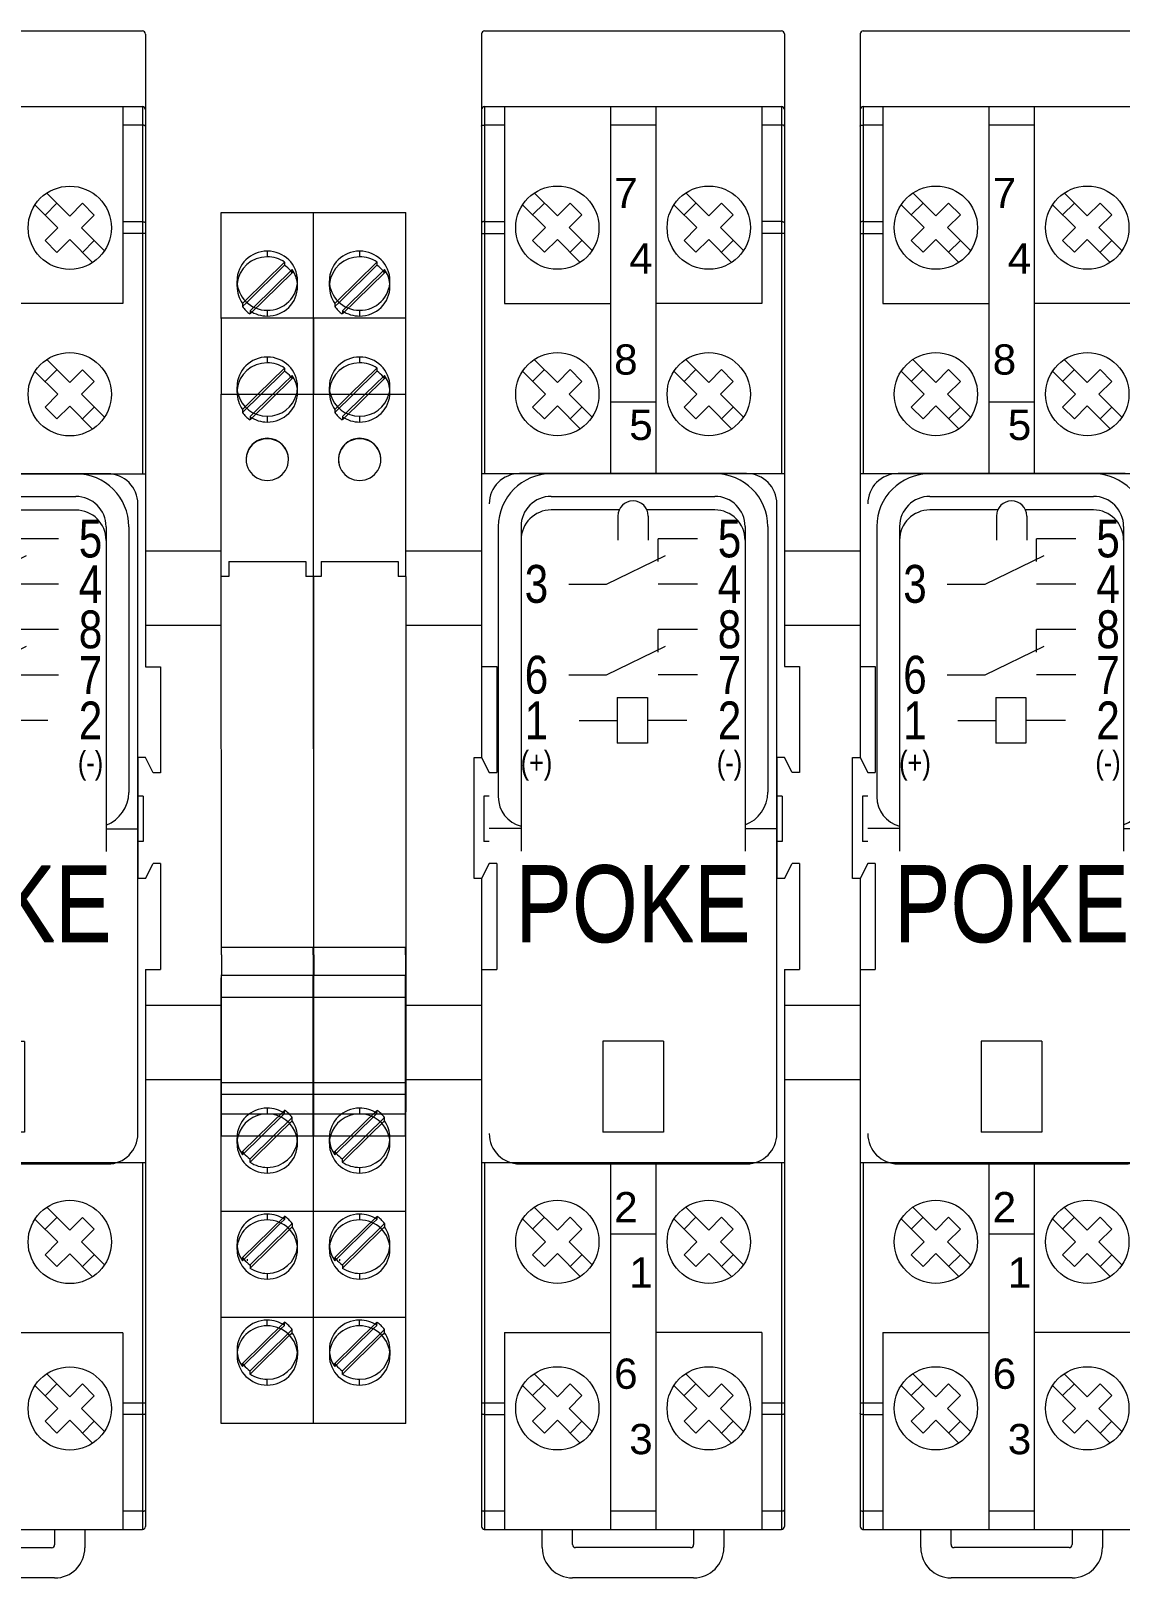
# Model space of a CAD drawing. Header units: millimetres. Extents: x 1359 to 3577, y 1333 to 3557.
# Drawn here: x 2767.3 to 2839.2, y 1929.3 to 2031.6 of the extents above; entities that cross this region are included whole.
import ezdxf

# ---------------------------------------------------------------- set-up
doc = ezdxf.new("R2010")
doc.units = ezdxf.units.MM
doc.set_wipeout_variables(frame=1)
doc.layers.add('000-PI-Oprema', color=30, linetype='Continuous', lineweight=5)
doc.layers.add('000-SI-Oprema', color=30, linetype='Continuous', lineweight=0)
doc.layers.add('002-PI-Kabelska kanalica', color=150, linetype='Continuous')
doc.styles.add('NUOVO', font='txt.shx', dxfattribs={"width": 0.8, "height": 0.8})
doc.styles.get("Standard").update_dxf_attribs({"font": 'arial.ttf'})

# ---------------------------------------------------------------- blocks, each defined once
blk = doc.blocks.new('AMRA POKS')
at = {"layer": '000-PI-Oprema', "color": 0, "linetype": 'ByBlock', "lineweight": 0}
for p, q in [((46901.72, 24002.18), (46899.12, 24002.18)), ((46899.12, 24000.68), (46899.12, 24002.18)), ((46895.72, 23999.18), (46899.62, 24001.08)), ((46893.22, 23999.18), (46895.72, 23999.18)), ((46901.72, 23999.18), (46899.12, 23999.18)), ((46901.72, 23996.18), (46899.12, 23996.18)), ((46899.12, 23994.68), (46899.12, 23996.18)), ((46895.72, 23993.18), (46899.62, 23995.08)), ((46893.22, 23993.18), (46895.72, 23993.18)), ((46901.72, 23993.18), (46899.12, 23993.18)), ((46896.42, 23991.68), (46896.42, 23988.68)), ((46896.42, 23991.68), (46898.42, 23991.68)), ((46898.42, 23991.68), (46898.42, 23988.68)), ((46893.92, 23990.18), (46896.42, 23990.18)), ((46901.02, 23990.18), (46898.42, 23990.18)), ((46898.42, 23988.68), (46896.42, 23988.68))]:
    blk.add_line(p, q, dxfattribs=at)
at = {"layer": '000-SI-Oprema', "color": 0, "linetype": 'ByBlock', "lineweight": 0}
for p, q in [((46887.47, 24035.53), (46887.47, 23987.73)), ((46887.67, 24035.73), (46907.27, 24035.73)), ((46907.47, 24035.53), (46907.47, 23993.73)), ((46887.67, 24030.73), (46887.67, 24006.48)), ((46887.67, 24030.73), (46907.27, 24030.73)), ((46888.97, 24030.73), (46888.97, 24017.73)), ((46895.97, 24030.73), (46895.97, 24006.48)), ((46898.97, 24030.73), (46898.97, 24006.48)), ((46905.97, 24030.73), (46905.97, 24017.73)), ((46907.27, 24030.73), (46907.27, 24006.48)), ((46888.97, 24029.51), (46887.67, 24029.51)), ((46898.97, 24029.51), (46895.97, 24029.51)), ((46907.27, 24029.51), (46905.97, 24029.51)), ((46890.95, 24025.02), (46892.47, 24023.5)), ((46900.95, 24025.02), (46902.47, 24023.5)), ((46890.17, 24024.24), (46891.69, 24022.73)), ((46890.84, 24023.57), (46891.62, 24024.35)), ((46892.47, 24023.5), (46893.31, 24024.35)), ((46893.31, 24024.35), (46894.09, 24023.57)), ((46900.17, 24024.24), (46901.69, 24022.73)), ((46900.84, 24023.57), (46901.62, 24024.35)), ((46902.47, 24023.5), (46903.31, 24024.35)), ((46903.31, 24024.35), (46904.09, 24023.57)), ((46887.67, 24023.13), (46888.97, 24023.13)), ((46890.84, 24021.88), (46891.69, 24022.73)), ((46893.24, 24022.73), (46894.09, 24023.57)), ((46893.24, 24022.73), (46894.76, 24021.21)), ((46900.84, 24021.88), (46901.69, 24022.73)), ((46903.24, 24022.73), (46904.09, 24023.57)), ((46903.24, 24022.73), (46904.76, 24021.21)), ((46907.27, 24023.13), (46905.97, 24023.13)), ((46887.47, 24022.35), (46888.97, 24022.35)), ((46890.84, 24021.88), (46891.62, 24021.1)), ((46891.62, 24021.1), (46892.47, 24021.95)), ((46892.47, 24021.95), (46893.98, 24020.43)), ((46893.31, 24021.1), (46894.09, 24021.88)), ((46900.84, 24021.88), (46901.62, 24021.1)), ((46901.62, 24021.1), (46902.47, 24021.95)), ((46902.47, 24021.95), (46903.98, 24020.43)), ((46903.31, 24021.1), (46904.09, 24021.88)), ((46907.47, 24022.35), (46905.97, 24022.35)), ((46888.97, 24017.73), (46895.97, 24017.73)), ((46905.97, 24017.73), (46898.97, 24017.73)), ((46890.95, 24014.02), (46892.47, 24012.5)), ((46900.95, 24014.02), (46902.47, 24012.5)), ((46890.17, 24013.24), (46891.69, 24011.73)), ((46890.84, 24012.57), (46891.62, 24013.35)), ((46892.47, 24012.5), (46893.31, 24013.35)), ((46893.24, 24011.73), (46894.09, 24012.57)), ((46893.31, 24013.35), (46894.09, 24012.57)), ((46900.17, 24013.24), (46901.69, 24011.73)), ((46900.84, 24012.57), (46901.62, 24013.35)), ((46902.47, 24012.5), (46903.31, 24013.35)), ((46903.24, 24011.73), (46904.09, 24012.57)), ((46903.31, 24013.35), (46904.09, 24012.57)), ((46890.84, 24010.88), (46891.69, 24011.73)), ((46893.24, 24011.73), (46894.76, 24010.21)), ((46900.84, 24010.88), (46901.69, 24011.73)), ((46903.24, 24011.73), (46904.76, 24010.21)), ((46890.84, 24010.88), (46891.62, 24010.1)), ((46891.62, 24010.1), (46892.47, 24010.95)), ((46892.47, 24010.95), (46893.98, 24009.43)), ((46893.31, 24010.1), (46894.09, 24010.88)), ((46898.97, 24011.21), (46895.97, 24011.21)), ((46900.84, 24010.88), (46901.62, 24010.1)), ((46901.62, 24010.1), (46902.47, 24010.95)), ((46902.47, 24010.95), (46903.98, 24009.43)), ((46903.31, 24010.1), (46904.09, 24010.88)), ((46887.47, 24006.48), (46907.47, 24006.48)), ((46904.97, 24006.48), (46889.97, 24006.48)), ((46904.97, 24006.48), (46889.97, 24006.48)), ((46892.07, 24006.48), (46902.87, 24006.48)), ((46892.07, 24006.48), (46902.87, 24006.48)), ((46892.07, 24004.98), (46902.87, 24004.98)), ((46906.97, 23962.88), (46906.97, 24004.48)), ((46906.97, 23962.88), (46906.97, 24004.48)), ((46896.55, 24004.08), (46892.07, 24004.08)), ((46896.47, 24003.68), (46896.47, 24002.08)), ((46902.87, 24004.08), (46898.38, 24004.08)), ((46898.47, 24003.68), (46898.47, 24002.08)), ((46888.57, 24002.98), (46888.57, 23985.13)), ((46890.07, 24002.98), (46890.07, 23985.13)), ((46904.87, 24002.98), (46904.87, 23985.43)), ((46906.37, 24002.98), (46906.37, 23985.43)), ((46890.07, 24002.08), (46890.07, 23981.53)), ((46904.87, 24002.08), (46904.87, 23981.53)), ((46887.47, 23993.73), (46888.47, 23993.73)), ((46888.47, 23993.73), (46888.47, 23986.73)), ((46907.47, 23993.73), (46908.47, 23993.73)), ((46908.47, 23993.73), (46908.47, 23986.73)), ((46886.97, 23979.73), (46886.97, 23987.73)), ((46886.97, 23987.73), (46887.47, 23987.73)), ((46887.47, 23987.73), (46887.97, 23986.73)), ((46906.97, 23987.73), (46906.97, 23979.73)), ((46907.47, 23987.73), (46906.97, 23987.73)), ((46907.97, 23986.73), (46907.47, 23987.73)), ((46887.97, 23986.73), (46888.47, 23986.73)), ((46908.47, 23986.73), (46907.97, 23986.73)), ((46887.62, 23985.18), (46887.62, 23982.18)), ((46887.97, 23985.18), (46887.62, 23985.18)), ((46887.62, 23985.18), (46887.62, 23982.18)), ((46887.97, 23985.18), (46887.62, 23985.18)), ((46907.32, 23985.18), (46906.97, 23985.18)), ((46907.32, 23985.18), (46906.97, 23985.18)), ((46907.32, 23985.18), (46907.32, 23982.18)), ((46907.32, 23985.18), (46907.32, 23982.18)), ((46890.07, 23983.03), (46887.97, 23983.03)), ((46904.87, 23983.03), (46906.97, 23983.03)), ((46887.97, 23982.18), (46887.62, 23982.18)), ((46887.97, 23982.18), (46887.62, 23982.18)), ((46907.32, 23982.18), (46906.97, 23982.18)), ((46907.32, 23982.18), (46906.97, 23982.18)), ((46887.97, 23980.73), (46887.47, 23979.73)), ((46888.47, 23980.73), (46887.97, 23980.73)), ((46888.47, 23980.73), (46888.47, 23973.73)), ((46907.47, 23979.73), (46907.97, 23980.73)), ((46908.47, 23980.73), (46907.97, 23980.73)), ((46908.47, 23980.73), (46908.47, 23973.73)), ((46887.47, 23979.73), (46886.97, 23979.73)), ((46887.47, 23979.73), (46887.47, 23936.93)), ((46907.47, 23979.73), (46906.97, 23979.73)), ((46887.47, 23973.73), (46888.47, 23973.73)), ((46907.47, 23973.73), (46907.47, 23936.93)), ((46907.47, 23973.73), (46908.47, 23973.73)), ((46899.47, 23968.98), (46895.47, 23968.98)), ((46895.47, 23968.98), (46895.47, 23962.98)), ((46899.47, 23968.98), (46899.47, 23962.98)), ((46899.47, 23962.98), (46895.47, 23962.98)), ((46887.47, 23960.98), (46907.47, 23960.98)), ((46887.67, 23960.98), (46887.67, 23936.73)), ((46889.97, 23960.88), (46904.97, 23960.88)), ((46889.97, 23960.88), (46904.97, 23960.88)), ((46895.97, 23960.98), (46895.97, 23936.73)), ((46898.97, 23960.98), (46898.97, 23936.73)), ((46907.27, 23960.98), (46907.27, 23936.73)), ((46890.84, 23956.57), (46891.62, 23957.35)), ((46890.95, 23958.02), (46892.47, 23956.5)), ((46892.47, 23956.5), (46893.31, 23957.35)), ((46893.31, 23957.35), (46894.09, 23956.57)), ((46900.84, 23956.57), (46901.62, 23957.35)), ((46900.95, 23958.02), (46902.47, 23956.5)), ((46902.47, 23956.5), (46903.31, 23957.35)), ((46903.31, 23957.35), (46904.09, 23956.57)), ((46890.17, 23957.24), (46891.69, 23955.73)), ((46893.24, 23955.73), (46894.09, 23956.57)), ((46898.97, 23956.24), (46895.97, 23956.24)), ((46900.17, 23957.24), (46901.69, 23955.73)), ((46903.24, 23955.73), (46904.09, 23956.57)), ((46890.84, 23954.88), (46891.69, 23955.73)), ((46893.24, 23955.73), (46894.76, 23954.21)), ((46900.84, 23954.88), (46901.69, 23955.73)), ((46903.24, 23955.73), (46904.76, 23954.21)), ((46890.84, 23954.88), (46891.62, 23954.1)), ((46891.62, 23954.1), (46892.47, 23954.95)), ((46892.47, 23954.95), (46893.98, 23953.43)), ((46893.31, 23954.1), (46894.09, 23954.88)), ((46900.84, 23954.88), (46901.62, 23954.1)), ((46901.62, 23954.1), (46902.47, 23954.95)), ((46902.47, 23954.95), (46903.98, 23953.43)), ((46903.31, 23954.1), (46904.09, 23954.88)), ((46888.97, 23949.73), (46888.97, 23936.73)), ((46888.97, 23949.73), (46895.97, 23949.73)), ((46905.97, 23949.73), (46898.97, 23949.73)), ((46905.97, 23949.73), (46905.97, 23936.73)), ((46890.17, 23946.24), (46891.69, 23944.73)), ((46890.84, 23945.57), (46891.62, 23946.35)), ((46890.95, 23947.02), (46892.47, 23945.5)), ((46892.47, 23945.5), (46893.31, 23946.35)), ((46893.31, 23946.35), (46894.09, 23945.57)), ((46900.17, 23946.24), (46901.69, 23944.73)), ((46900.84, 23945.57), (46901.62, 23946.35)), ((46900.95, 23947.02), (46902.47, 23945.5)), ((46902.47, 23945.5), (46903.31, 23946.35)), ((46903.31, 23946.35), (46904.09, 23945.57)), ((46887.47, 23945.1), (46888.97, 23945.1)), ((46893.24, 23944.73), (46894.09, 23945.57)), ((46903.24, 23944.73), (46904.09, 23945.57)), ((46905.97, 23945.1), (46907.47, 23945.1)), ((46887.67, 23944.32), (46888.97, 23944.32)), ((46890.84, 23943.88), (46891.69, 23944.73)), ((46893.24, 23944.73), (46894.76, 23943.21)), ((46900.84, 23943.88), (46901.69, 23944.73)), ((46903.24, 23944.73), (46904.76, 23943.21)), ((46907.27, 23944.32), (46905.97, 23944.32)), ((46890.84, 23943.88), (46891.62, 23943.1)), ((46891.62, 23943.1), (46892.47, 23943.95)), ((46892.47, 23943.95), (46893.98, 23942.43)), ((46893.31, 23943.1), (46894.09, 23943.88)), ((46900.84, 23943.88), (46901.62, 23943.1)), ((46901.62, 23943.1), (46902.47, 23943.95)), ((46902.47, 23943.95), (46903.98, 23942.43)), ((46903.31, 23943.1), (46904.09, 23943.88)), ((46888.97, 23937.94), (46887.67, 23937.94)), ((46898.97, 23937.94), (46895.97, 23937.94)), ((46907.27, 23937.94), (46905.97, 23937.94)), ((46891.47, 23935.53), (46891.47, 23936.73)), ((46893.47, 23935.73), (46893.47, 23936.73)), ((46901.47, 23936.73), (46901.47, 23935.73)), ((46903.47, 23936.73), (46903.47, 23935.53)), ((46901.27, 23935.53), (46893.67, 23935.53)), ((46901.47, 23933.53), (46893.47, 23933.53))]:
    blk.add_line(p, q, dxfattribs=at)
for points in [[(46887.47, 24029.43), (46887.47, 24029.44), (46887.47, 24029.45), (46887.48, 24029.46), (46887.49, 24029.47), (46887.51, 24029.48), (46887.52, 24029.49), (46887.54, 24029.49), (46887.57, 24029.5), (46887.59, 24029.5), (46887.61, 24029.51), (46887.64, 24029.51), (46887.67, 24029.51)], [(46907.47, 24029.43), (46907.46, 24029.44), (46907.46, 24029.45), (46907.45, 24029.46), (46907.44, 24029.47), (46907.42, 24029.48), (46907.41, 24029.49), (46907.39, 24029.49), (46907.37, 24029.5), (46907.34, 24029.5), (46907.32, 24029.51), (46907.29, 24029.51), (46907.27, 24029.51)], [(46887.67, 24023.13), (46887.64, 24023.13), (46887.61, 24023.13), (46887.59, 24023.13), (46887.57, 24023.12), (46887.54, 24023.12), (46887.52, 24023.11), (46887.51, 24023.1), (46887.49, 24023.09), (46887.48, 24023.08), (46887.47, 24023.08), (46887.47, 24023.07), (46887.47, 24023.05)], [(46907.27, 24023.13), (46907.29, 24023.13), (46907.32, 24023.13), (46907.34, 24023.13), (46907.37, 24023.12), (46907.39, 24023.12), (46907.41, 24023.11), (46907.42, 24023.1), (46907.44, 24023.09), (46907.45, 24023.08), (46907.46, 24023.08), (46907.46, 24023.07), (46907.47, 24023.05)], [(46887.67, 23944.32), (46887.64, 23944.32), (46887.61, 23944.32), (46887.59, 23944.32), (46887.57, 23944.33), (46887.54, 23944.33), (46887.52, 23944.34), (46887.51, 23944.35), (46887.49, 23944.36), (46887.48, 23944.37), (46887.47, 23944.38), (46887.47, 23944.39), (46887.47, 23944.4)], [(46907.47, 23944.4), (46907.46, 23944.39), (46907.46, 23944.38), (46907.45, 23944.37), (46907.44, 23944.36), (46907.42, 23944.35), (46907.41, 23944.34), (46907.39, 23944.33), (46907.37, 23944.33), (46907.34, 23944.32), (46907.32, 23944.32), (46907.29, 23944.32), (46907.27, 23944.32)], [(46887.47, 23938.02), (46887.47, 23938.01), (46887.47, 23938), (46887.48, 23937.99), (46887.49, 23937.98), (46887.51, 23937.97), (46887.52, 23937.96), (46887.54, 23937.96), (46887.57, 23937.95), (46887.59, 23937.95), (46887.61, 23937.94), (46887.64, 23937.94), (46887.67, 23937.94)], [(46907.27, 23937.94), (46907.29, 23937.94), (46907.32, 23937.94), (46907.34, 23937.95), (46907.37, 23937.95), (46907.39, 23937.96), (46907.41, 23937.96), (46907.42, 23937.97), (46907.44, 23937.98), (46907.45, 23937.99), (46907.46, 23938), (46907.46, 23938.01), (46907.47, 23938.02)]]:
    blk.add_lwpolyline(points, dxfattribs=at)
at = {"layer": '000-SI-Oprema', "color": 0, "linetype": 'ByBlock', "lineweight": 0, "ltscale": 0.25}
blk.add_lwpolyline([(46887.63, 23936.73), (46907.27, 23936.73)], dxfattribs=at)
at = {"layer": '000-SI-Oprema', "color": 0, "linetype": 'ByBlock', "lineweight": 0}
for centre in [(46892.47, 24022.73), (46902.47, 24022.73), (46892.47, 24011.73), (46902.47, 24011.73), (46892.47, 23955.73), (46902.47, 23955.73), (46892.47, 23944.73), (46902.47, 23944.73)]:
    blk.add_circle(centre, 2.75, dxfattribs=at)
for centre, radius, start, end in [((46887.67, 24035.53), 0.2, 90, 180), ((46907.27, 24035.53), 0.2, 0, 90), ((46887.67, 24030.53), 0.2, 90, 180), ((46907.27, 24030.53), 0.2, 0, 90), ((46889.97, 24004.48), 2, 90, 180), ((46889.97, 24004.48), 2, 90, 180), ((46892.07, 24002.98), 3.5, 90, 180), ((46902.87, 24002.98), 3.5, 0, 90), ((46904.97, 24004.48), 2, 0, 90), ((46904.97, 24004.48), 2, 0, 90), ((46892.07, 24002.98), 2, 90, 180), ((46897.47, 24003.68), 1, 0, 180), ((46902.87, 24002.98), 2, 0, 90), ((46892.07, 24002.08), 2, 90, 180), ((46902.87, 24002.08), 2, 0, 90), ((46890.57, 23985.13), 2, 180, 255.5225), ((46904.07, 23985.43), 2.3, 290.3544, 0), ((46889.97, 23962.88), 2, 180, 270), ((46889.97, 23962.88), 2, 180, 270), ((46904.97, 23962.88), 2, 270, 0), ((46904.97, 23962.88), 2, 270, 0), ((46887.67, 23936.93), 0.2, 180, 270), ((46907.27, 23936.93), 0.2, 270, 0), ((46893.47, 23935.53), 2, 180, 270), ((46893.67, 23935.73), 0.2, 180, 270), ((46901.27, 23935.73), 0.2, 270, 0), ((46901.47, 23935.53), 2, 270, 0)]:
    blk.add_arc(centre, radius, start, end, dxfattribs=at)
at = {"layer": '000-PI-Oprema', "color": 0, "linetype": 'ByBlock', "lineweight": 0, "attachment_point": 5, "style": 'NUOVO'}
for s, width, heights, insert, char_height in [('{\\fArial|b0|i0|c238|p34;5}', 4.25, [2.89], (46903.84, 24002.18), 2.5), ('{\\fArial|b0|i0|c238|p34;3}', 4.25, [2.89], (46891.09, 23999.18), 2.5), ('{\\fArial|b0|i0|c238|p34;4}', 4.25, [2.89], (46903.84, 23999.18), 2.5), ('{\\fArial|b0|i0|c238|p34;8}', 4.25, [2.89], (46903.84, 23996.18), 2.5), ('{\\fArial|b0|i0|c238|p34;6}', 4.25, [2.89], (46891.09, 23993.18), 2.5), ('{\\fArial|b0|i0|c238|p34;7}', 4.25, [2.89], (46903.84, 23993.18), 2.5), ('{\\fArial|b0|i0|c238|p34;1}', 4.25, [2.89], (46891.09, 23990.18), 2.5), ('{\\fArial|b0|i0|c238|p34;2}', 4.25, [2.89], (46903.84, 23990.18), 2.5), ('{\\fArial|b0|i0|c238|p34;(+)}', 4.25, [2.89], (46891.09, 23987.18), 1.5), ('{\\fArial|b0|i0|c238|p34;(-)}', 4.25, [2.89], (46903.84, 23987.18), 1.5), ('{\\fArial|b0|i0|c238|p34;POK\\fArial|b0|i0|c0|p34;E}', 17, [0], (46897.47, 23978.08), 5)]:
    blk.add_mtext_dynamic_manual_height_columns(s, width=width, gutter_width=4, heights=heights, dxfattribs=dict(at, insert=insert, char_height=char_height))
at = {"layer": '000-SI-Oprema', "color": 0, "linetype": 'ByBlock', "lineweight": 0, "char_height": 1.9995, "width": 2.5471}
for s, insert, attachment_point in [('{\\fArial|b0|i0|c0|p34;7}', (46896.22, 24026.02), 1), ('{\\fArial|b0|i0|c0|p34;4}', (46898.77, 24021.7), 3), ('{\\fArial|b0|i0|c0|p34;8}', (46896.22, 24015.02), 1), ('{\\fArial|b0|i0|c0|p34;5}', (46898.77, 24010.7), 3), ('{\\fArial|b0|i0|c0|p34;2}', (46896.22, 23959.02), 1), ('{\\fArial|b0|i0|c0|p34;1}', (46898.77, 23954.7), 3), ('{\\fArial|b0|i0|c0|p34;6}', (46896.22, 23948.02), 1), ('{\\fArial|b0|i0|c0|p34;3}', (46898.77, 23943.7), 3)]:
    blk.add_mtext(s, dxfattribs=dict(at, insert=insert, attachment_point=attachment_point))
at = {"layer": '000-SI-Oprema', "color": 0, "linetype": 'ByBlock', "lineweight": 0, "insert": (46897.47, 23977.98), "char_height": 5, "attachment_point": 5, "style": 'NUOVO'}
blk.add_mtext_dynamic_manual_height_columns('{\\fArial|b0|i0|c238|p34;POK\\fArial|b0|i0|c0|p34;E}', width=17, gutter_width=4, heights=[0], dxfattribs=at)
blk = doc.blocks.new('PLC-RSC-24DC - 2966171')
at = {"layer": '000-PI-Oprema', "color": 0, "linetype": 'ByBlock', "lineweight": 0}
for p, q in [((0, 80), (6.1, 80)), ((0, 73.54), (0, 80)), ((0, 80), (0, 80)), ((0, 80), (0, 80)), ((0, 80), (0, 80)), ((0, 80), (6.1, 80)), ((0, 73.54), (0, 80)), ((0, 80), (0, 80)), ((0, 80), (0, 80)), ((0, 80), (0, 80)), ((6.1, 80), (6.1, 80)), ((6.1, 80), (6.1, 80)), ((6.1, 80), (6.1, 80)), ((6.1, 73.54), (6.1, 80)), ((6.1, 80), (6.1, 80)), ((6.1, 80), (6.1, 80)), ((6.1, 80), (6.1, 80)), ((6.1, 73.54), (6.1, 80)), ((6.1, 79.16), (6.1, 79.6)), ((6.1, 79.16), (6.1, 79.6)), ((0, 78.5), (0, 78.5)), ((0, 78.5), (0, 78.5)), ((4.19, 76.73), (1.58, 74.17)), ((3.05, 77.46), (3.05, 77.08)), ((4.19, 76.73), (4.19, 76.52)), ((6.1, 76.44), (6.1, 77.31)), ((6.1, 76.44), (6.1, 77.31)), ((1.69, 74.07), (4.19, 76.52)), ((4.69, 76.03), (1.91, 73.31)), ((2.15, 73.75), (4.69, 76.24)), ((4.69, 76.24), (4.69, 76.03)), ((1.05, 75.12), (1.05, 75.5)), ((5.05, 75.12), (5.05, 75.5)), ((1.58, 74.17), (1.41, 74)), ((1.41, 73.79), (1.69, 74.07)), ((1.41, 74), (1.41, 73.79)), ((1.91, 73.52), (2.15, 73.75)), ((0, 73), (0, 73.54)), ((0, 73), (0, 73.54)), ((0, 73.05), (6.1, 73.05)), ((0, 73), (0, 73)), ((0, 73), (0, 68)), ((0, 73), (0, 73)), ((0, 73), (0, 68)), ((1.91, 73.52), (1.91, 73.31)), ((3.05, 73.54), (3.05, 73.16)), ((6.1, 73), (6.1, 73.54)), ((6.1, 73), (6.1, 73.54)), ((6.1, 73), (6.1, 73)), ((6.1, 68), (6.1, 73)), ((6.1, 73), (6.1, 73)), ((6.1, 68), (6.1, 73)), ((4.19, 69.73), (2.43, 68)), ((2.64, 68), (4.19, 69.52)), ((3.05, 70.46), (3.05, 70.08)), ((4.19, 69.73), (4.19, 69.52)), ((6.1, 69.44), (6.1, 70.31)), ((6.1, 69.44), (6.1, 70.31)), ((1.05, 68.12), (1.05, 68.5)), ((4.69, 69.03), (1.91, 66.31)), ((3.42, 68), (4.69, 69.24)), ((4.69, 69.24), (4.69, 69.03)), ((5.05, 68.12), (5.05, 68.5)), ((0, 68), (6.1, 68)), ((0, 57.65), (0, 68)), ((0, 68), (0, 68)), ((0, 57.65), (0, 68)), ((0, 68), (0, 68)), ((1.41, 66.79), (2.64, 68)), ((2.43, 68), (1.41, 67)), ((1.91, 66.52), (3.42, 68)), ((6.1, 68), (6.1, 68)), ((6.1, 57.65), (6.1, 68)), ((6.1, 68), (6.1, 68)), ((6.1, 57.65), (6.1, 68)), ((1.41, 67), (1.41, 66.79)), ((1.91, 66.52), (1.91, 66.31)), ((3.05, 66.54), (3.05, 66.16)), ((1.65, 63.68), (1.65, 63.69)), ((4.45, 63.68), (4.45, 63.69)), ((0.03, 31.45), (0, 57.65)), ((0.03, 31.45), (0, 57.65)), ((6.1, 55.95), (6.1, 57.65)), ((6.1, 55.95), (6.1, 57.65)), ((0, 57), (0, 57)), ((0, 57), (0, 57)), ((0.5, 56.95), (5.6, 56.95)), ((0.5, 56.95), (0.5, 56.95)), ((0.5, 56.95), (0.5, 55.95)), ((5.6, 56.95), (5.6, 56.95)), ((5.6, 56.95), (5.6, 55.95)), ((6.1, 57), (6.1, 57)), ((6.1, 57), (6.1, 57)), ((0, 56.2), (0, 56.2)), ((0, 56.2), (0, 56.2)), ((0, 55.95), (0, 55.95)), ((0.5, 55.95), (0, 55.95)), ((0, 55.95), (0, 55.95)), ((0, 55.24), (0, 55.24)), ((0, 55.24), (0, 55.24)), ((0.5, 55.95), (0.5, 55.95)), ((5.6, 55.95), (5.6, 55.95)), ((6.1, 55.95), (5.6, 55.95)), ((6.1, 56.2), (6.1, 56.2)), ((6.1, 56.2), (6.1, 56.2)), ((6.1, 55.95), (6.1, 55.95)), ((6.1, 55.95), (6.1, 29.65)), ((6.1, 55.95), (6.1, 55.95)), ((6.1, 55.95), (6.1, 29.65)), ((6.1, 55.24), (6.1, 55.24)), ((6.1, 55.24), (6.1, 55.24)), ((0.03, 30.96), (0.03, 31.45)), ((6.08, 31.45), (0.03, 31.45)), ((0.03, 30.96), (0.03, 31.45)), ((0.03, 30.96), (0.03, 29.6)), ((0.03, 30.96), (0.03, 29.6)), ((6.08, 30.96), (6.08, 31.45)), ((6.08, 30.96), (6.08, 31.45)), ((6.08, 30.96), (6.08, 29.6)), ((6.08, 30.96), (6.08, 29.6)), ((0, 29.65), (0.03, 29.65)), ((0, 29.65), (0, 29.45)), ((0, 29.65), (0, 29.65)), ((0, 29.65), (0.03, 29.65)), ((0, 29.65), (0, 29.45)), ((0, 29.65), (0, 29.65)), ((5.6, 29.65), (5.6, 29.65)), ((5.6, 29.65), (5.6, 29.65)), ((6.08, 29.65), (6.1, 29.65)), ((6.08, 29.65), (6.1, 29.65)), ((6.1, 29.65), (6.1, 29.65)), ((6.1, 29.65), (6.1, 29.45)), ((6.1, 29.65), (6.1, 29.65)), ((6.1, 29.65), (6.1, 29.45)), ((0.03, 29.45), (0, 29.45)), ((0, 27.85), (0, 29.45)), ((0.03, 29.45), (0, 29.45)), ((0, 27.85), (0, 29.45)), ((0.03, 27.89), (0.03, 29.6)), ((6.08, 29.6), (0.03, 29.6)), ((0.03, 29.6), (0.03, 29.6)), ((0.03, 27.89), (0.03, 29.6)), ((0.03, 29.6), (0.03, 29.6)), ((6.08, 27.89), (6.08, 29.6)), ((6.08, 29.6), (6.08, 29.6)), ((6.08, 27.89), (6.08, 29.6)), ((6.08, 29.6), (6.08, 29.6)), ((6.08, 29.45), (6.1, 29.45)), ((6.08, 29.45), (6.1, 29.45)), ((6.1, 29.45), (6.1, 27.85)), ((6.1, 29.45), (6.1, 27.85)), ((0, 27.85), (0.03, 27.85)), ((0, 21.63), (0, 27.85)), ((0, 27.85), (0.03, 27.85)), ((0, 21.63), (0, 27.85)), ((0.03, 28.17), (6.08, 28.17)), ((0.03, 27.43), (0.03, 27.89)), ((0.03, 27.43), (0.03, 27.89)), ((6.08, 27.43), (6.08, 27.89)), ((6.08, 27.43), (6.08, 27.89)), ((6.1, 27.85), (6.08, 27.85)), ((6.1, 27.85), (6.08, 27.85)), ((6.1, 27.85), (6.1, 21.63)), ((6.1, 27.85), (6.1, 21.63)), ((0.03, 22.27), (0.03, 27.43)), ((0.03, 22.27), (0.03, 27.43)), ((6.08, 22.27), (6.08, 27.43)), ((6.08, 22.27), (6.08, 27.43)), ((6.1, 21.63), (6.1, 25.43)), ((6.1, 21.63), (6.1, 25.43)), ((0, 24.5), (0, 24.5)), ((0, 24.5), (0, 24.5)), ((6.1, 24.5), (6.1, 24.5)), ((6.1, 24.5), (6.1, 24.5)), ((0, 22.5), (0, 22.5)), ((6.1, 22.5), (0, 22.5)), ((0, 22.5), (0, 22.5)), ((6.1, 22.5), (6.1, 22.5)), ((6.1, 22.5), (6.1, 22.5)), ((0, 21.63), (0.03, 21.63)), ((0, 20.6), (0, 21.63)), ((0, 21.63), (0.03, 21.63)), ((0, 20.6), (0, 21.63)), ((0.03, 20.93), (0.03, 22.27)), ((0.03, 20.93), (0.03, 22.27)), ((0.03, 21.76), (6.08, 21.76)), ((6.08, 20.93), (6.08, 22.27)), ((6.08, 20.93), (6.08, 22.27)), ((6.1, 21.63), (6.08, 21.63)), ((6.1, 21.63), (6.08, 21.63)), ((6.1, 21.63), (6.1, 20.6)), ((6.1, 21.63), (6.1, 20.6)), ((0, 20.6), (0.03, 20.6)), ((0, 19), (0, 20.6)), ((0, 20.6), (0.03, 20.6)), ((0, 19), (0, 20.6)), ((0, 20.46), (3.05, 20.46)), ((0.03, 19), (0.03, 20.93)), ((0.03, 19), (0.03, 20.93)), ((1.41, 17.97), (4.19, 20.69)), ((4.19, 20.48), (2.68, 19)), ((3.05, 20.84), (3.05, 20.46)), ((3.05, 20.46), (6.1, 20.46)), ((4.19, 20.48), (4.19, 20.69)), ((6.08, 19), (6.08, 20.93)), ((6.08, 19), (6.08, 20.93)), ((6.1, 20.6), (6.08, 20.6)), ((6.1, 20.6), (6.08, 20.6)), ((6.1, 19), (6.1, 20.6)), ((6.1, 19), (6.1, 20.6)), ((6.1, 19), (6.1, 20.46)), ((6.1, 19), (6.1, 20.46)), ((4.69, 20.21), (3.46, 19)), ((3.67, 19), (4.69, 20)), ((4.69, 20), (4.69, 20.21)), ((0, 19), (0.03, 19)), ((0, 19), (0, 19)), ((0, 14), (0, 19)), ((0, 19), (0.03, 19)), ((0, 19), (0, 19)), ((0, 14), (0, 19)), ((0.03, 19.1), (0.03, 19.1)), ((0.03, 19.1), (0.03, 19.1)), ((0.03, 19), (6.08, 19)), ((0.03, 19), (0.03, 19)), ((0.03, 19), (0.03, 19)), ((1.05, 18.5), (1.05, 18.88)), ((2.68, 19), (1.41, 17.76)), ((1.91, 17.27), (3.67, 19)), ((3.46, 19), (1.91, 17.48)), ((5.05, 18.5), (5.05, 18.88)), ((6.08, 19.1), (6.08, 19.1)), ((6.08, 19.1), (6.08, 19.1)), ((6.08, 19), (6.1, 19)), ((6.08, 19), (6.08, 19)), ((6.08, 19), (6.1, 19)), ((6.08, 19), (6.08, 19)), ((6.1, 19), (6.1, 19)), ((6.1, 14), (6.1, 19)), ((6.1, 19), (6.1, 19)), ((6.1, 14), (6.1, 19)), ((6.1, 14), (6.1, 18.43)), ((6.1, 14), (6.1, 18.43)), ((1.41, 17.76), (1.41, 17.97)), ((1.91, 17.27), (1.91, 17.48)), ((3.05, 16.92), (3.05, 16.54)), ((6.1, 14), (6.1, 16.02)), ((6.1, 14), (6.1, 16.02)), ((0, 13.46), (0, 14)), ((0, 14), (0, 14)), ((6.1, 14), (0, 14)), ((0, 13.46), (0, 14)), ((0, 14), (0, 14)), ((0, 7), (0, 13.46)), ((0, 7), (0, 13.46)), ((1.41, 10.97), (4.19, 13.69)), ((3.05, 13.84), (3.05, 13.46)), ((3.95, 13.25), (4.19, 13.48)), ((4.19, 13.69), (4.19, 13.48)), ((6.1, 14), (6.1, 14)), ((6.1, 13.46), (6.1, 14)), ((6.1, 14), (6.1, 14)), ((6.1, 13.46), (6.1, 14)), ((6.1, 7), (6.1, 13.46)), ((6.1, 7), (6.1, 13.46)), ((1.41, 10.76), (3.95, 13.25)), ((4.41, 12.93), (1.91, 10.48)), ((4.52, 12.83), (1.91, 10.27)), ((4.69, 13.21), (4.41, 12.93)), ((4.69, 13), (4.52, 12.83)), ((4.69, 13.21), (4.69, 13)), ((1.05, 11.5), (1.05, 11.88)), ((5.05, 11.5), (5.05, 11.88)), ((1.41, 10.97), (1.41, 10.76)), ((1.75, 10.75), (1.75, 10.87)), ((1.91, 10.48), (1.91, 10.27)), ((3.05, 9.92), (3.05, 9.54)), ((6.1, 7), (6.1, 9.02)), ((6.1, 7), (6.1, 9.02)), ((0, 6.46), (0, 7)), ((0, 7), (0, 7)), ((6.1, 7), (0, 7)), ((0, 6.46), (0, 7)), ((0, 7), (0, 7)), ((0, 0), (0, 6.46)), ((0, 0), (0, 6.46)), ((1.41, 3.97), (4.19, 6.69)), ((3.95, 6.25), (1.41, 3.76)), ((3.05, 6.46), (3.05, 6.84)), ((4.19, 6.48), (3.95, 6.25)), ((4.19, 6.48), (4.19, 6.69)), ((4.69, 6.21), (4.41, 5.93)), ((4.69, 6), (4.69, 6.21)), ((6.1, 7), (6.1, 7)), ((6.1, 6.46), (6.1, 7)), ((6.1, 7), (6.1, 7)), ((6.1, 6.46), (6.1, 7)), ((6.1, 0), (6.1, 6.46)), ((6.1, 0), (6.1, 6.46)), ((4.41, 5.93), (1.91, 3.48)), ((1.91, 3.27), (4.52, 5.83)), ((4.52, 5.83), (4.69, 6)), ((1.05, 4.88), (1.05, 4.5)), ((5.05, 4.88), (5.05, 4.5)), ((1.41, 3.76), (1.41, 3.97)), ((1.91, 3.27), (1.91, 3.48)), ((3.05, 2.54), (3.05, 2.92)), ((0, 0), (0, 0)), ((6.1, 0), (0, 0)), ((0, 0), (0, 0)), ((6.1, 0), (0, 0)), ((6.1, 0), (6.1, 0)), ((6.1, 0), (6.1, 0)), ((0, 0), (0, 0)), ((0, 0), (0, 0)), ((6.1, 0), (6.1, 0)), ((6.1, 0), (6.1, 0))]:
    blk.add_line(p, q, dxfattribs=at)
blk.add_arc((3.05, 63.69), 1.4, 0, 180, dxfattribs=at)
for centre, major_axis, ratio, start_param, end_param in [((3.05, 75.5), (-2, 0), 0.978148, -1.570796, 0), ((3.05, 75.12), (-2, 0), 0.978148, -1.570796, -0.097132), ((3.05, 75.5), (-2, 0), 0.978148, 3.141593, 4.712389), ((3.05, 75.12), (-2, 0), 0.978148, -2.180289, -1.570796), ((3.05, 74.91), (2, 0), 0.978148, 0.685382, 0.961304), ((3.05, 74.91), (2, 0), 0.978148, 0.609492, 0.685382), ((3.05, 75.12), (-2, 0), 0.978148, -3.044461, -2.5321), ((3.05, 75.5), (-2, 0), 0.978148, 0, 1.570796), ((3.05, 75.12), (-2, 0), 0.978148, -0.097132, 0), ((3.05, 75.12), (-2, 0), 0.978148, 0, 0.609492), ((3.05, 75.5), (-2, 0), 0.978148, 1.570796, 3.141593), ((3.05, 75.12), (-2, 0), 0.978148, 1.570796, 3.141593), ((3.05, 75.12), (-2, 0), 0.978148, 3.141593, 3.238724), ((3.05, 74.91), (2, 0), 0.978148, -2.5321, -2.180289), ((3.05, 75.12), (-2, 0), 0.978148, 0.961304, 1.570796), ((3.05, 68.5), (-2, 0), 0.978148, -1.570796, 0), ((3.05, 68.12), (-2, 0), 0.978148, -1.570796, -0.097132), ((3.05, 68.5), (-2, 0), 0.978148, 3.141593, 4.712389), ((3.05, 68.12), (-2, 0), 0.978148, -2.180289, -1.570796), ((3.05, 67.91), (2, 0), 0.978148, 0.685382, 0.961304), ((3.05, 68.5), (-2, 0), 0.978148, 0, 0.258728), ((3.05, 67.91), (2, 0), 0.978148, 0.609492, 0.685382), ((3.05, 68.12), (-2, 0), 0.978148, -3.044461, -2.5321), ((3.05, 68.5), (-2, 0), 0.978148, 2.882864, 3.141593), ((3.05, 68.12), (-2, 0), 0.978148, -0.097132, 0), ((3.05, 68.12), (-2, 0), 0.978148, 0, 0.609492), ((3.05, 68.5), (-2, 0), 0.978148, 0.258728, 1.570796), ((3.05, 68.12), (-2, 0), 0.978148, 1.570796, 3.141593), ((3.05, 68.5), (-2, 0), 0.978148, 1.570796, 2.882864), ((3.05, 68.12), (-2, 0), 0.978148, 3.141593, 3.238724), ((3.05, 67.91), (2, 0), 0.978148, -2.5321, -2.180289), ((3.05, 68.12), (-2, 0), 0.978148, 0.961304, 1.570796), ((3.05, 63.69), (1.4, 0), 0.994522, 1.570796, 3.141593), ((3.05, 63.68), (-1.4, 0), 0.982559, -1.570796, 0.003609), ((3.05, 63.69), (1.4, 0), 0.994522, 0, 1.570796), ((3.05, 63.68), (-1.4, 0), 0.982559, 3.141538, 4.712389), ((3.05, 63.69), (1.4, 0), 0.994522, 3.141593, 3.68285), ((3.05, 63.68), (-1.4, 0), 0.982559, 0.003609, 0.541258), ((3.05, 63.69), (1.4, 0), 0.994522, -0.541258, 0), ((3.05, 63.68), (-1.4, 0), 0.982559, 2.600335, 3.141538), ((3.05, 63.67), (-1.4, 0), 0.976187, 0.538389, 2.603204), ((3.05, 18.88), (-2, 0), 0.978148, -1.570796, 0), ((3.05, 18.5), (-2, 0), 0.978148, -1.570796, -0.258728), ((3.05, 18.88), (-2, 0), 0.978148, -2.180289, -1.570796), ((3.05, 18.5), (-2, 0), 0.978148, -2.882864, -1.570796), ((3.05, 19.09), (-2, 0), 0.978148, -2.5321, -2.180289), ((3.05, 18.88), (-2, 0), 0.978148, -3.141593, -2.5321), ((3.05, 18.5), (-2, 0), 0.978148, -0.258728, 0), ((3.05, 18.88), (-2, 0), 0.978148, 0, 0.097132), ((3.05, 18.5), (-2, 0), 0.978148, 0, 1.570796), ((3.05, 18.88), (-2, 0), 0.978148, 0.097132, 0.609492), ((3.05, 18.88), (-2, 0), 0.978148, 1.570796, 3.044461), ((3.05, 18.5), (-2, 0), 0.978148, 1.570796, 3.141593), ((3.05, 18.5), (-2, 0), 0.978148, -3.141593, -2.882864), ((3.05, 18.88), (-2, 0), 0.978148, 3.044461, 3.141593), ((3.05, 19.09), (-2, 0), 0.978148, 0.609492, 0.685382), ((3.05, 19.09), (-2, 0), 0.978148, 0.685382, 0.961304), ((3.05, 18.88), (-2, 0), 0.978148, 0.961304, 1.570796), ((3.05, 11.88), (-2, 0), 0.978148, -1.570796, 0), ((3.05, 11.5), (-2, 0), 0.978148, -1.570796, 0), ((3.05, 11.88), (-2, 0), 0.978148, -2.180289, -1.570796), ((3.05, 11.5), (-2, 0), 0.978148, -3.141593, -1.570796), ((3.05, 12.09), (-2, 0), 0.978148, -2.5321, -2.180289), ((3.05, 11.88), (-2, 0), 0.978148, 3.141593, 3.751085), ((3.05, 11.88), (-2, 0), 0.978148, 0, 0.097132), ((3.05, 11.5), (-2, 0), 0.978148, 0, 1.570796), ((3.05, 11.88), (-2, 0), 0.978148, 0.097132, 0.609492), ((3.05, 11.88), (-2, 0), 0.978148, 1.570796, 3.044461), ((3.05, 11.5), (-2, 0), 0.978148, 1.570796, 3.141593), ((3.05, 11.88), (-2, 0), 0.978148, 3.044461, 3.141593), ((3.05, 12.09), (-2, 0), 0.978148, 0.609492, 0.685382), ((3.05, 12.09), (-2, 0), 0.978148, 0.685382, 0.961304), ((3.05, 11.88), (-2, 0), 0.978148, 0.961304, 1.570796), ((3.05, 4.88), (-2, 0), 0.978148, -1.570796, 0), ((3.05, 4.5), (-2, 0), 0.978148, -1.570796, 0), ((3.05, 4.88), (-2, 0), 0.978148, -2.180289, -1.570796), ((3.05, 4.5), (-2, 0), 0.978148, -3.141593, -1.570796), ((3.05, 5.09), (-2, 0), 0.978148, -2.5321, -2.180289), ((3.05, 4.88), (-2, 0), 0.978148, -3.141593, -2.5321), ((3.05, 4.88), (-2, 0), 0.978148, 0, 0.097132), ((3.05, 4.5), (-2, 0), 0.978148, 0, 1.570796), ((3.05, 4.88), (-2, 0), 0.978148, 0.097132, 0.609492), ((3.05, 4.88), (-2, 0), 0.978148, 1.570796, 3.044461), ((3.05, 4.5), (-2, 0), 0.978148, 1.570796, 3.141593), ((3.05, 4.88), (-2, 0), 0.978148, 3.044461, 3.141593), ((3.05, 5.09), (-2, 0), 0.978148, 0.609492, 0.685382), ((3.05, 5.09), (-2, 0), 0.978148, 0.685382, 0.961304), ((3.05, 4.88), (-2, 0), 0.978148, 0.961304, 1.570796)]:
    blk.add_ellipse(centre, major_axis=major_axis, ratio=ratio, start_param=start_param, end_param=end_param, dxfattribs=at)

msp = doc.modelspace()

# ---------------------------------------------------------------- linework, layer by layer
at = {"layer": '002-PI-Kabelska kanalica', "color": 0, "linetype": 'ByBlock', "lineweight": 0, "ltscale": 0.25}
for points in [[(2817.071, 1997.206), (2822.071, 1997.206)], [(2817.071, 1992.296), (2822.071, 1992.296)], [(2817.071, 1967.205), (2822.071, 1967.205)], [(2817.071, 1962.294), (2822.071, 1962.294)]]:
    msp.add_lwpolyline(points, dxfattribs=at)

# ---------------------------------------------------------------- block references
for name, p in [('AMRA POKS', (-44132.594, -22004.176)), ('AMRA POKS', (-44090.394, -22004.169)), ('AMRA POKS', (-44065.394, -22004.169)), ('PLC-RSC-24DC - 2966171', (2779.871, 1939.556))]:
    msp.add_blockref(name, p)

# ---------------------------------------------------------------- next in the draw order: linework, layer by layer
for points in [[(2774.871, 1997.206), (2779.871, 1997.206)], [(2774.871, 1992.296), (2779.871, 1992.296)], [(2774.871, 1967.205), (2779.871, 1967.205)], [(2774.871, 1962.294), (2779.871, 1962.294)]]:
    msp.add_lwpolyline(points, dxfattribs=at)

# ---------------------------------------------------------------- next in the draw order: block references
msp.add_blockref('PLC-RSC-24DC - 2966171', (2785.971, 1939.556))

# ---------------------------------------------------------------- next in the draw order: linework, layer by layer
for points in [[(2792.071, 1997.206), (2797.071, 1997.206)], [(2792.071, 1992.296), (2797.071, 1992.296)], [(2792.071, 1967.205), (2797.071, 1967.205)], [(2792.071, 1962.294), (2797.071, 1962.294)]]:
    msp.add_lwpolyline(points, dxfattribs=at)

doc.saveas('drawing.dxf')
